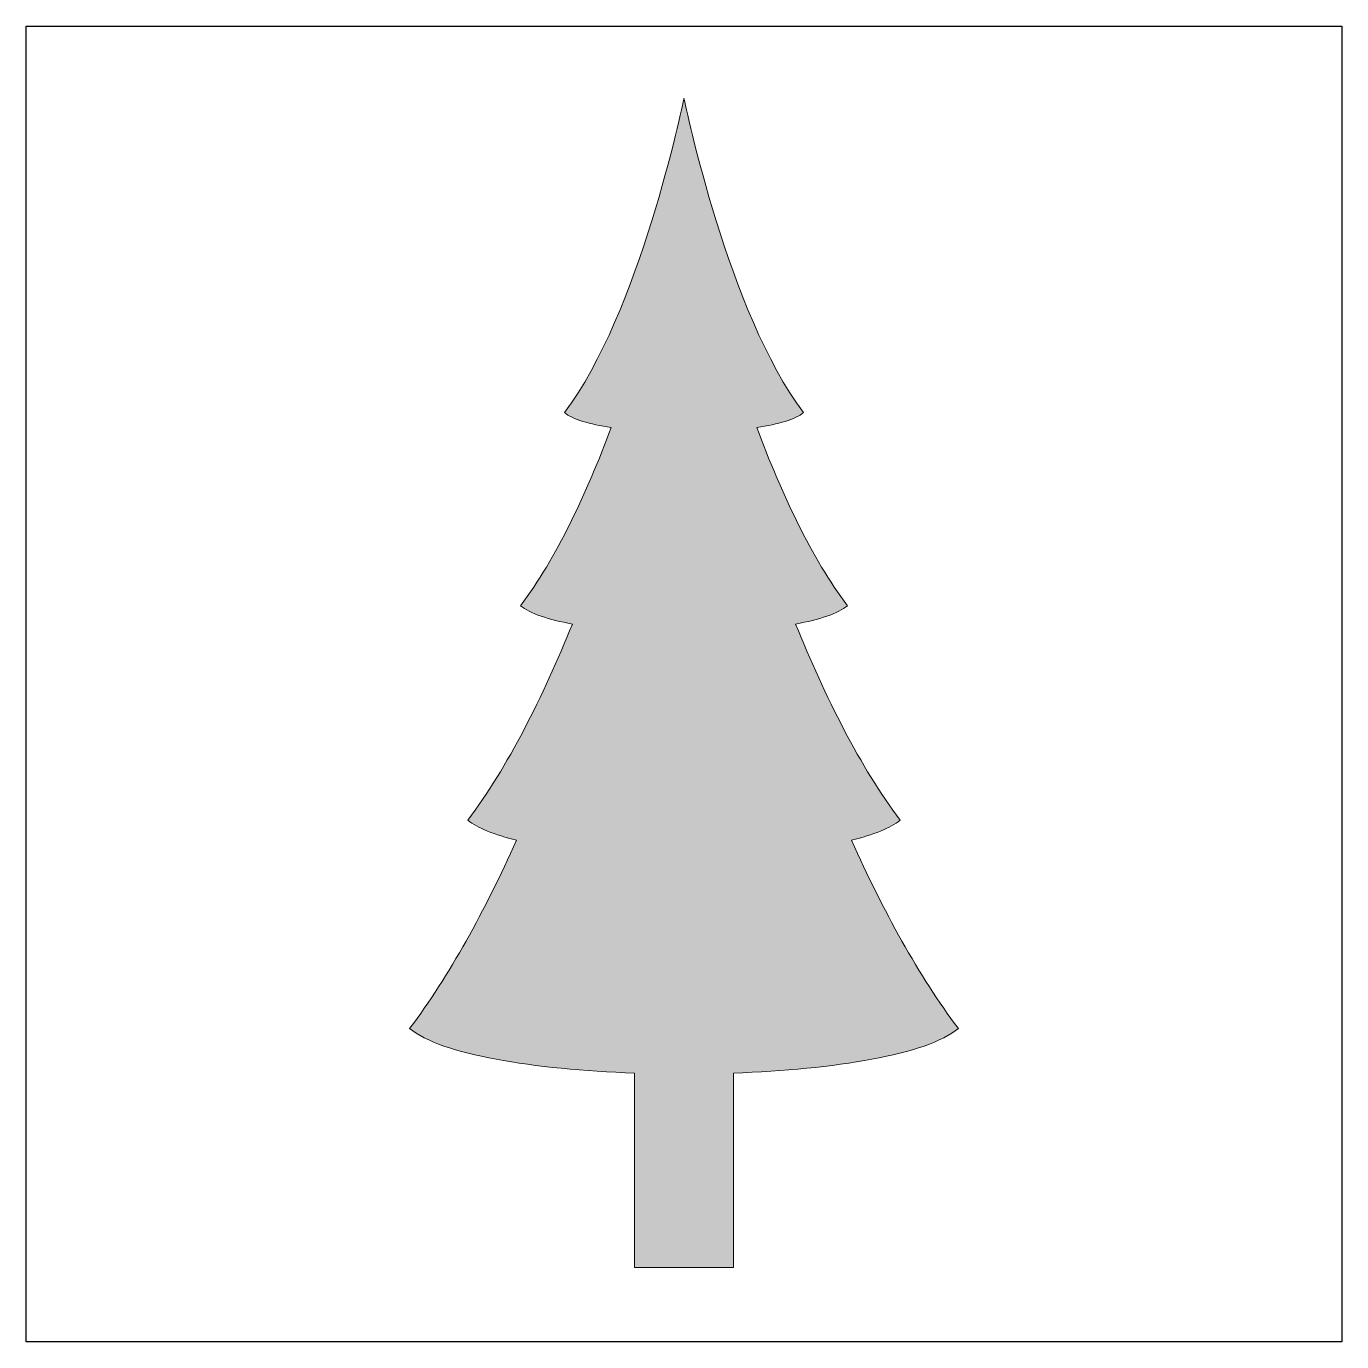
# Model space of a CAD drawing. Header units: inches. Extents: x 0 to 114, y 0 to 114.
import ezdxf

# ---------------------------------------------------------------- set-up
doc = ezdxf.new("R2010")
doc.units = ezdxf.units.IN
doc.header["$MEASUREMENT"] = 0
doc.layers.add('Image Background', color=7, linetype='Continuous')
doc.layers.add('Layer 1', color=7, linetype='Continuous')
picture_1 = doc.add_image_def('image1.png', size_in_pixel=(1350, 1350))

msp = doc.modelspace()

# ---------------------------------------------------------------- hatches: boundary and pattern name
at = {"layer": 'Layer 1', "true_color": 0x6d8137}
h = msp.add_hatch(color=67, dxfattribs=at)
h.dxf.hatch_style = 2
edge = h.paths.add_edge_path()
edge.add_spline(control_points=[(80.99, 27.21), (77.55, 31.77), (74.44, 37.48), (71.7, 43.57), (73.61, 44.04), (75.09, 44.62), (75.94, 45.31), (72.46, 49.93), (69.41, 56.03), (66.85, 62.36), (68.92, 62.74), (70.53, 63.27), (71.35, 63.95), (68.25, 68.07), (65.6, 73.75), (63.47, 79.44), (65.35, 79.72), (66.83, 80.15), (67.53, 80.73), (61.01, 89.38), (57.28, 107.43), (57.15, 108.04), (57.15, 108.04), (57.15, 108.06), (57.15, 108.06), (57.15, 108.06), (57.15, 108.05), (57.15, 108.05), (57.15, 108.05), (57.15, 108.06), (57.15, 108.06), (57.15, 108.06), (57.15, 108.04), (57.15, 108.04), (57.02, 107.43), (53.29, 89.38), (46.77, 80.73), (47.47, 80.15), (48.95, 79.72), (50.83, 79.44), (48.7, 73.75), (46.05, 68.07), (42.95, 63.95), (43.77, 63.27), (45.38, 62.74), (47.45, 62.36), (44.89, 56.03), (41.84, 49.93), (38.36, 45.31), (39.21, 44.62), (40.69, 44.04), (42.6, 43.57), (39.86, 37.48), (36.75, 31.77), (33.31, 27.21), (36.05, 24.94), (44.09, 23.66), (52.86, 23.34), (52.86, 23.34), (52.86, 6.46), (52.86, 6.46), (52.86, 6.46), (61.44, 6.46), (61.44, 6.46), (61.44, 6.46), (61.44, 23.34), (61.44, 23.34), (70.21, 23.66), (78.25, 24.94), (80.99, 27.21)], knot_values=[0, 0, 0, 0, 1, 1, 1, 2, 2, 2, 3, 3, 3, 4, 4, 4, 5, 5, 5, 6, 6, 6, 7, 7, 7, 8, 8, 8, 9, 9, 9, 10, 10, 10, 11, 11, 11, 12, 12, 12, 13, 13, 13, 14, 14, 14, 15, 15, 15, 16, 16, 16, 17, 17, 17, 18, 18, 18, 19, 19, 19, 20, 20, 20, 21, 21, 21, 22, 22, 22, 23, 23, 23, 23], degree=3, periodic=1)

# ---------------------------------------------------------------- linework, layer by layer
at = {"layer": 'Layer 1', "lineweight": 0}
msp.add_open_spline([(80.99, 27.21), (77.55, 31.77), (74.44, 37.48), (71.7, 43.57), (73.61, 44.04), (75.09, 44.62), (75.94, 45.31), (72.46, 49.93), (69.41, 56.03), (66.85, 62.36), (68.92, 62.74), (70.53, 63.27), (71.35, 63.95), (68.25, 68.07), (65.6, 73.75), (63.47, 79.44), (65.35, 79.72), (66.83, 80.15), (67.53, 80.73), (61.01, 89.38), (57.28, 107.43), (57.15, 108.04), (57.15, 108.04), (57.15, 108.06), (57.15, 108.06), (57.15, 108.06), (57.15, 108.05), (57.15, 108.05), (57.15, 108.05), (57.15, 108.06), (57.15, 108.06), (57.15, 108.06), (57.15, 108.04), (57.15, 108.04), (57.02, 107.43), (53.29, 89.38), (46.77, 80.73), (47.47, 80.15), (48.95, 79.72), (50.83, 79.44), (48.7, 73.75), (46.05, 68.07), (42.95, 63.95), (43.77, 63.27), (45.38, 62.74), (47.45, 62.36), (44.89, 56.03), (41.84, 49.93), (38.36, 45.31), (39.21, 44.62), (40.69, 44.04), (42.6, 43.57), (39.86, 37.48), (36.75, 31.77), (33.31, 27.21), (36.05, 24.94), (44.09, 23.66), (52.86, 23.34), (52.86, 23.34), (52.86, 6.46), (52.86, 6.46), (52.86, 6.46), (61.44, 6.46), (61.44, 6.46), (61.44, 6.46), (61.44, 23.34), (61.44, 23.34), (70.21, 23.66), (78.25, 24.94), (80.99, 27.21)], degree=3, knots=[0, 0, 0, 0, 1, 1, 1, 2, 2, 2, 3, 3, 3, 4, 4, 4, 5, 5, 5, 6, 6, 6, 7, 7, 7, 8, 8, 8, 9, 9, 9, 10, 10, 10, 11, 11, 11, 12, 12, 12, 13, 13, 13, 14, 14, 14, 15, 15, 15, 16, 16, 16, 17, 17, 17, 18, 18, 18, 19, 19, 19, 20, 20, 20, 21, 21, 21, 22, 22, 22, 23, 23, 23, 23], dxfattribs=at)

# ---------------------------------------------------------------- pictures from other files: only their frames are drawn
at = {"layer": 'Image Background'}
image = msp.add_image(picture_1, insert=(0, 0), size_in_units=(114.3, 114.3), dxfattribs=at)

doc.saveas('drawing.dxf')
